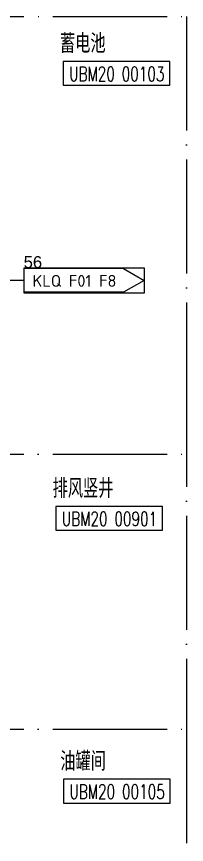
# Model space of a CAD drawing. Header units: inches. Extents: x 15 to 856, y 8 to 602.
# Drawn here: x 546.1 to 581.9, y 203.7 to 378 of the extents above; entities that cross this region are included whole.
import ezdxf
from ezdxf.enums import TextEntityAlignment as Align

# ---------------------------------------------------------------- set-up
doc = ezdxf.new("R2010")
doc.units = ezdxf.units.IN
doc.linetypes.add('ACAD_ISO04W100', pattern=[30, 24, -3, 0, -3])
doc.linetypes.add('DASHEDX3', pattern=[7, 5, -2])
for name, color, linetype in [('DUCT', 1, 'Continuous'), ('GREEN_GROUP_BBOX', 2, 'Continuous'), ('TBasic', 2, 'Continuous'), ('土建', 4, 'Continuous')]:
    doc.layers.add(name, color=color, linetype=linetype)
doc.styles.add('HW', font='wromans.shx', dxfattribs={"bigfont": 'hztxtc.shx'})
doc.styles.add('ISOCPEUR', font='isocpeur.ttf')
doc.styles.add('SIMPLEX', font='SIMPLEX', dxfattribs={"width": 0.6})
doc.styles.get("Standard").update_dxf_attribs({"font": 'arial.ttf'})

msp = doc.modelspace()

# ---------------------------------------------------------------- linework, layer by layer
at = {"color": 0, "linetype": 'ACAD_ISO04W100', "transparency": 33554687}
for p, q in [((463.49, 377.99), (581.87, 377.99)), ((463.49, 377.99), (581.87, 377.99)), ((463.49, 285.85), (581.87, 285.85)), ((463.49, 227.99), (581.87, 227.99))]:
    msp.add_line(p, q, dxfattribs=at)
at = {"color": 7, "linetype": 'Continuous'}
for p, q in [((547.73, 319.94), (547.73, 324.95)), ((568.66, 324.95), (547.73, 324.95)), ((568.66, 319.94), (547.73, 319.94))]:
    msp.add_line(p, q, dxfattribs=at)
at = {"color": 7}
for p, q in [((568.66, 324.95), (572.96, 322.45)), ((572.96, 322.45), (568.66, 319.94))]:
    msp.add_line(p, q, dxfattribs=at)
at = {"color": 6}
for points in [[(555.95, 363.54), (578.36, 363.54), (578.36, 368.54), (555.95, 368.54)], [(554.41, 269.87), (576.82, 269.87), (576.82, 274.87), (554.41, 274.87)], [(556.01, 212.42), (578.42, 212.42), (578.42, 217.42), (556.01, 217.42)]]:
    msp.add_lwpolyline(points, close=True, dxfattribs=at)
at = {"layer": 'DUCT', "color": 1, "linetype": 'DASHEDX3'}
msp.add_lwpolyline([(547.73, 322.45), (538.78, 322.45)], dxfattribs=at)
at = {"layer": 'GREEN_GROUP_BBOX', "color": 2}
msp.add_lwpolyline([(547.63, 319.84), (573.06, 319.84), (573.06, 325.05), (547.63, 325.05)], close=True, dxfattribs=at)
at = {"layer": '土建', "color": 0, "linetype": 'ACAD_ISO04W100', "transparency": 33554687}
for p, q in [((581.87, 377.99), (581.87, 302.99)), ((581.87, 302.99), (581.87, 227.99)), ((581.87, 227.99), (581.87, 152.99))]:
    msp.add_line(p, q, dxfattribs=at)

# ---------------------------------------------------------------- texts
at = {"style": 'HW', "width": 0.8}
for s, p in [('蓄电池', (555.26, 370.33)), ('排风竖井', (553.72, 276.66)), ('油罐间', (555.32, 219.21))]:
    msp.add_text(s, height=4, dxfattribs=at).set_placement(p)
at = {"style": 'SIMPLEX', "width": 0.7}
for s, p in [('UBM20 00103', (567.22, 365.92)), ('UBM20 00901', (565.68, 272.25)), ('UBM20 00105', (567.28, 214.8))]:
    msp.add_text(s, height=3, dxfattribs=at).set_placement(p, align=Align.MIDDLE)
at = {"layer": 'GREEN_GROUP_BBOX', "color": 2}
msp.add_text('56', height=2.5, dxfattribs=at).set_placement((547.63, 325.05))
at = {"layer": 'TBasic', "color": 2, "style": 'ISOCPEUR'}
msp.add_text('KLQ F01 F8', height=2.5, rotation=0, dxfattribs=at).set_placement((549.48, 321.09))

doc.saveas('drawing.dxf')
